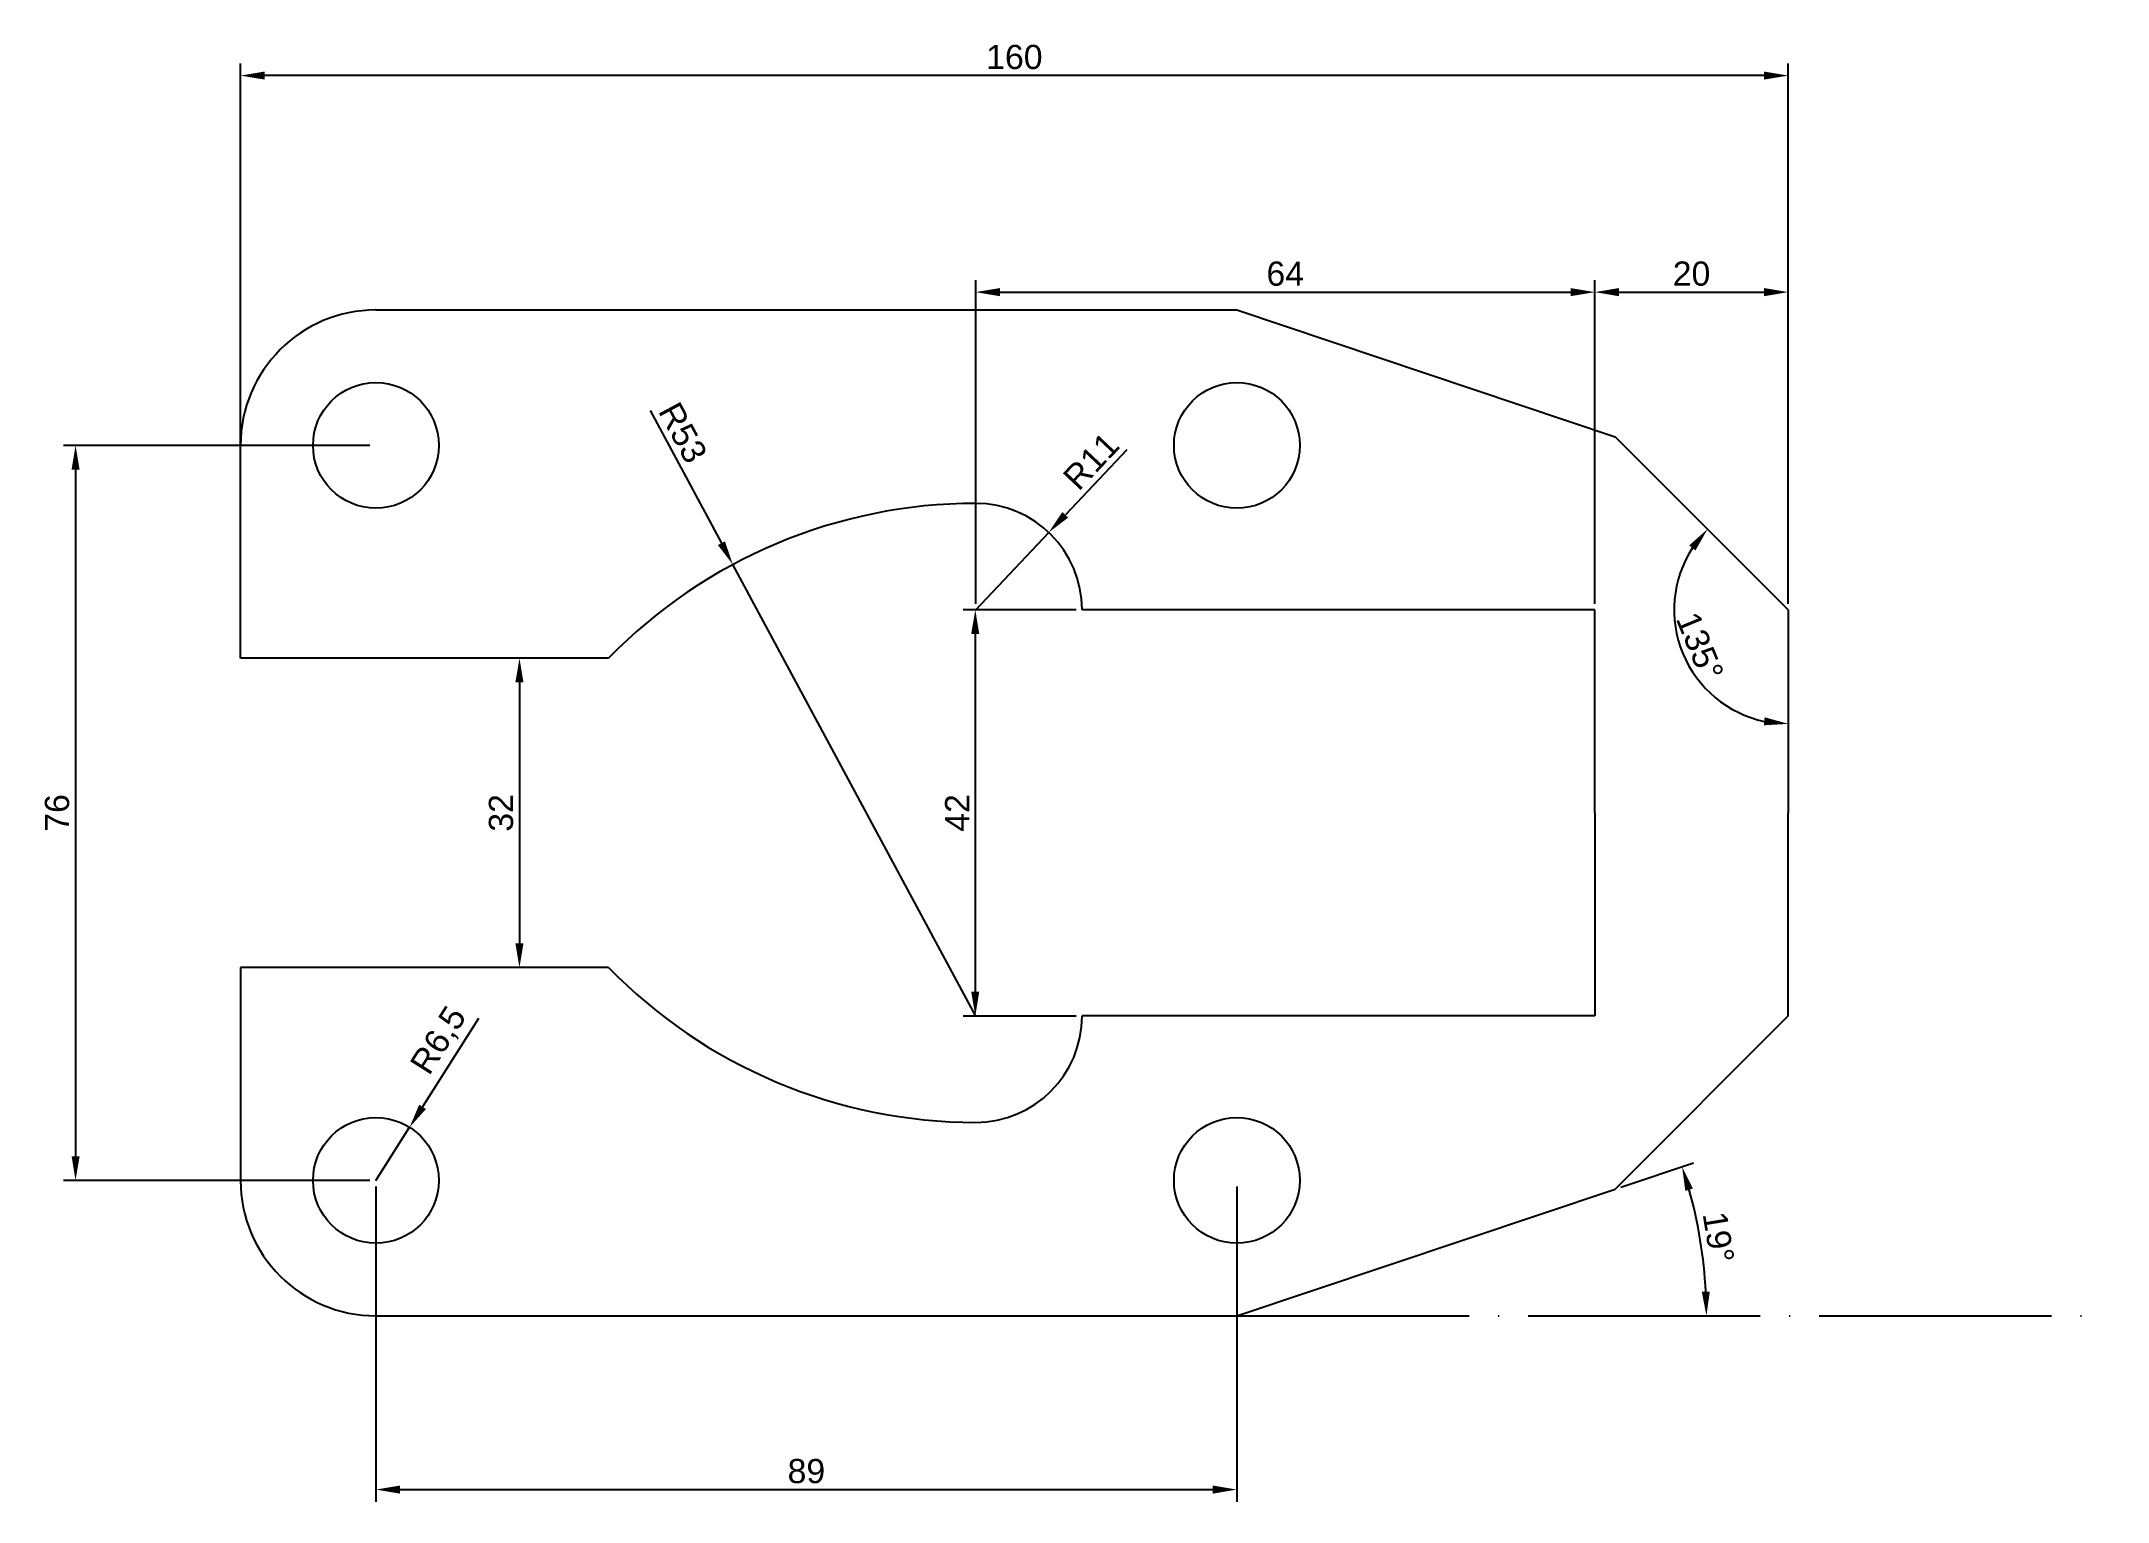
# Model space of a CAD drawing. Header units: millimetres. Extents: x 2339 to 2553, y 2078 to 2229.
import ezdxf

# ---------------------------------------------------------------- set-up
doc = ezdxf.new("R2010")
doc.units = ezdxf.units.MM
doc.linetypes.add('ACAD_ISO04W100', pattern=[30, 24, -3, 0, -3])
doc.layers.add('Cotas', color=5, linetype='Continuous')
doc.layers.add('Ocultas', color=7, linetype='ACAD_ISO04W100', transparency=0.45)
doc.styles.get("Standard").update_dxf_attribs({"font": 'arial.ttf'})
doc.dimstyles.new('ISO-25', dxfattribs={"dimtxt": 2.5, "dimasz": 2.5, "dimexe": 1.25, "dimexo": 0.625, "dimtad": 1, "dimtxsty": 'Standard', "dimcen": 2.5, "dimadec": 0, "dimazin": 0, "dimtfac": 1, "dimtmove": 0, "dimatfit": 3, "dimfxl": 1, "dimarcsym": 0})

# ---------------------------------------------------------------- blocks, each defined once
blk = doc.blocks.new('*D1')
at = {"layer": 'Cotas', "color": 0, "lineweight": -2, "transparency": 16777216}
for p, q in [((2397.21, 2165.54), (2387.37, 2165.54)), ((2388.62, 2163.04), (2388.62, 2136.04)), ((2397.21, 2133.54), (2387.37, 2133.54))]:
    blk.add_line(p, q, dxfattribs=at)
at = {"layer": 'Cotas', "color": 0, "transparency": 16777216}
for points in [[(2388.2, 2163.04), (2389.03, 2163.04), (2388.62, 2165.54)], [(2388.2, 2136.04), (2389.03, 2136.04), (2388.62, 2133.54)]]:
    blk.add_solid(points, dxfattribs=at)
at = {"layer": 'Defpoints', "color": 0, "transparency": 16777216}
for p in [(2397.83, 2165.54), (2388.62, 2133.54), (2397.83, 2133.54)]:
    blk.add_point(p, dxfattribs=at)
at = {"layer": 'Cotas', "color": 0, "transparency": 16777216, "insert": (2386.72, 2149.54), "char_height": 2.5, "attachment_point": 5, "rotation": 90}
blk.add_mtext('32', dxfattribs=at)
blk = doc.blocks.new('*D2')
at = {"layer": 'Cotas', "color": 0, "lineweight": -2, "transparency": 16777216}
for p, q in [((2446.16, 2170.54), (2434.49, 2170.54)), ((2435.74, 2168.04), (2435.74, 2131.04)), ((2446.16, 2128.54), (2434.49, 2128.54))]:
    blk.add_line(p, q, dxfattribs=at)
at = {"layer": 'Cotas', "color": 0, "transparency": 16777216}
for points in [[(2435.32, 2168.04), (2436.15, 2168.04), (2435.74, 2170.54)], [(2435.32, 2131.04), (2436.15, 2131.04), (2435.74, 2128.54)]]:
    blk.add_solid(points, dxfattribs=at)
at = {"layer": 'Defpoints', "color": 0, "transparency": 16777216}
for p in [(2446.78, 2170.54), (2435.74, 2128.54), (2446.78, 2128.54)]:
    blk.add_point(p, dxfattribs=at)
at = {"layer": 'Cotas', "color": 0, "transparency": 16777216, "insert": (2433.86, 2149.54), "char_height": 2.5, "attachment_point": 5, "rotation": 90}
blk.add_mtext('42', dxfattribs=at)
blk = doc.blocks.new('*D3')
at = {"layer": 'Cotas', "color": 0, "lineweight": -2, "transparency": 16777216}
for p, q in [((2402.12, 2191.14), (2409.5, 2177.43)), ((2435.78, 2128.54), (2410.68, 2175.22))]:
    blk.add_line(p, q, dxfattribs=at)
at = {"layer": 'Cotas', "color": 0, "transparency": 16777216}
blk.add_solid([(2409.86, 2177.62), (2409.13, 2177.23), (2410.68, 2175.22)], dxfattribs=at)
at = {"layer": 'Defpoints', "color": 0, "transparency": 16777216}
for p in [(2410.68, 2175.22), (2435.78, 2128.54)]:
    blk.add_point(p, dxfattribs=at)
at = {"layer": 'Cotas', "color": 0, "transparency": 16777216, "insert": (2405.51, 2188.86), "char_height": 2.5, "attachment_point": 5, "rotation": 298.2679}
blk.add_mtext('R53', dxfattribs=at)
blk = doc.blocks.new('*D4')
at = {"layer": 'Cotas', "color": 0, "lineweight": -2, "transparency": 16777216}
for p, q in [((2451.39, 2187.08), (2445.05, 2180.36)), ((2435.78, 2170.54), (2443.33, 2178.54))]:
    blk.add_line(p, q, dxfattribs=at)
at = {"layer": 'Cotas', "color": 0, "transparency": 16777216}
blk.add_solid([(2444.74, 2180.65), (2445.35, 2180.08), (2443.33, 2178.54)], dxfattribs=at)
at = {"layer": 'Defpoints', "color": 0, "transparency": 16777216}
for p in [(2443.33, 2178.54), (2435.78, 2170.54)]:
    blk.add_point(p, dxfattribs=at)
at = {"layer": 'Cotas', "color": 0, "transparency": 16777216, "insert": (2447.71, 2185.92), "char_height": 2.5, "attachment_point": 5, "rotation": 46.659}
blk.add_mtext('R11', dxfattribs=at)
blk = doc.blocks.new('*D5')
at = {"layer": 'Cotas', "color": 0, "lineweight": -2, "transparency": 16777216}
for p, q in [((2384.39, 2128.27), (2378.6, 2119.14)), ((2373.78, 2111.54), (2377.26, 2117.03))]:
    blk.add_line(p, q, dxfattribs=at)
at = {"layer": 'Cotas', "color": 0, "transparency": 16777216}
blk.add_solid([(2378.25, 2119.37), (2378.95, 2118.92), (2377.26, 2117.03)], dxfattribs=at)
at = {"layer": 'Defpoints', "color": 0, "transparency": 16777216}
for p in [(2377.26, 2117.03), (2373.78, 2111.54)]:
    blk.add_point(p, dxfattribs=at)
at = {"layer": 'Cotas', "color": 0, "transparency": 16777216, "insert": (2380.39, 2125.94), "char_height": 2.5, "attachment_point": 5, "rotation": 57.6042}
blk.add_mtext('R6,5', dxfattribs=at)
blk = doc.blocks.new('*D6')
at = {"layer": 'Cotas', "color": 0, "lineweight": -2, "transparency": 16777216}
blk.add_arc((2519.78, 2170.54), 11.8, 147.1649, 257.8351, dxfattribs=at)
at = {"layer": 'Cotas', "color": 0, "transparency": 16777216}
for points in [[(2509.54, 2177.2), (2510.19, 2176.68), (2511.44, 2178.89)], [(2517.34, 2159.43), (2517.25, 2158.6), (2519.78, 2158.75)]]:
    blk.add_solid(points, dxfattribs=at)
at = {"layer": 'Defpoints', "color": 0, "transparency": 16777216}
for p in [(2501.88, 2188.44), (2507.98, 2170.54), (2519.78, 2170.54), (2519.78, 2170.54), (2519.78, 2149.54)]:
    blk.add_point(p, dxfattribs=at)
at = {"layer": 'Cotas', "color": 0, "transparency": 16777216, "insert": (2510.64, 2166.76), "char_height": 2.5, "attachment_point": 5, "rotation": 292.5}
blk.add_mtext('135°', dxfattribs=at)
blk = doc.blocks.new('*D7')
at = {"layer": 'Cotas', "color": 0, "lineweight": -2, "transparency": 16777216}
blk.add_line((2502.47, 2110.84), (2509.99, 2113.36), dxfattribs=at)
blk.add_arc((2462.78, 2097.54), 48.54, 2.9515, 15.5717, dxfattribs=at)
at = {"layer": 'Cotas', "color": 0, "transparency": 16777216}
for points in [[(2509.14, 2110.45), (2509.93, 2110.7), (2508.8, 2112.96)], [(2511.67, 2100.05), (2510.84, 2100.03), (2511.32, 2097.54)]]:
    blk.add_solid(points, dxfattribs=at)
at = {"layer": 'Defpoints', "color": 0, "transparency": 16777216}
for p in [(2501.88, 2110.64), (2511.03, 2102.76), (2462.78, 2097.54), (2462.78, 2097.54), (2552.8, 2097.54)]:
    blk.add_point(p, dxfattribs=at)
at = {"layer": 'Cotas', "color": 0, "transparency": 16777216, "insert": (2512.56, 2105.66), "char_height": 2.5, "attachment_point": 5, "rotation": 279.2616}
blk.add_mtext('19°', dxfattribs=at)
blk = doc.blocks.new('*D8')
at = {"layer": 'Cotas', "color": 0, "lineweight": -2, "transparency": 16777216}
for p, q in [((2373.78, 2110.92), (2373.78, 2078.32)), ((2462.78, 2110.92), (2462.78, 2078.32)), ((2376.28, 2079.57), (2460.28, 2079.57))]:
    blk.add_line(p, q, dxfattribs=at)
at = {"layer": 'Cotas', "color": 0, "transparency": 16777216}
for points in [[(2376.28, 2079.99), (2376.28, 2079.15), (2373.78, 2079.57)], [(2460.28, 2079.99), (2460.28, 2079.15), (2462.78, 2079.57)]]:
    blk.add_solid(points, dxfattribs=at)
at = {"layer": 'Defpoints', "color": 0, "transparency": 16777216}
for p in [(2373.78, 2111.54), (2462.78, 2111.54), (2462.78, 2079.57)]:
    blk.add_point(p, dxfattribs=at)
at = {"layer": 'Cotas', "color": 0, "transparency": 16777216, "insert": (2418.28, 2081.47), "char_height": 2.5, "attachment_point": 5}
blk.add_mtext('89', dxfattribs=at)
blk = doc.blocks.new('*D9')
at = {"layer": 'Cotas', "color": 0, "lineweight": -2, "transparency": 16777216}
for p, q in [((2373.16, 2187.54), (2341.48, 2187.54)), ((2342.73, 2185.04), (2342.73, 2114.04)), ((2373.16, 2111.54), (2341.48, 2111.54))]:
    blk.add_line(p, q, dxfattribs=at)
at = {"layer": 'Cotas', "color": 0, "transparency": 16777216}
for points in [[(2342.32, 2185.04), (2343.15, 2185.04), (2342.73, 2187.54)], [(2342.32, 2114.04), (2343.15, 2114.04), (2342.73, 2111.54)]]:
    blk.add_solid(points, dxfattribs=at)
at = {"layer": 'Defpoints', "color": 0, "transparency": 16777216}
for p in [(2373.78, 2187.54), (2342.73, 2111.54), (2373.78, 2111.54)]:
    blk.add_point(p, dxfattribs=at)
at = {"layer": 'Cotas', "color": 0, "transparency": 16777216, "insert": (2340.83, 2149.54), "char_height": 2.5, "attachment_point": 5, "rotation": 90}
blk.add_mtext('76', dxfattribs=at)
blk = doc.blocks.new('*D10')
at = {"layer": 'Cotas', "color": 0, "lineweight": -2, "transparency": 16777216}
for p, q in [((2499.78, 2171.17), (2499.78, 2204.64)), ((2519.78, 2171.17), (2519.78, 2204.64)), ((2502.28, 2203.39), (2517.28, 2203.39))]:
    blk.add_line(p, q, dxfattribs=at)
at = {"layer": 'Cotas', "color": 0, "transparency": 16777216}
for points in [[(2502.28, 2203.81), (2502.28, 2202.97), (2499.78, 2203.39)], [(2517.28, 2203.81), (2517.28, 2202.97), (2519.78, 2203.39)]]:
    blk.add_solid(points, dxfattribs=at)
at = {"layer": 'Defpoints', "color": 0, "transparency": 16777216}
for p in [(2519.78, 2203.39), (2499.78, 2170.54), (2519.78, 2170.54)]:
    blk.add_point(p, dxfattribs=at)
at = {"layer": 'Cotas', "color": 0, "transparency": 16777216, "insert": (2509.78, 2205.29), "char_height": 2.5, "attachment_point": 5}
blk.add_mtext('20', dxfattribs=at)
blk = doc.blocks.new('*D11')
at = {"layer": 'Cotas', "color": 0, "lineweight": -2, "transparency": 16777216}
for p, q in [((2435.78, 2171.17), (2435.78, 2204.64)), ((2499.78, 2171.17), (2499.78, 2204.64)), ((2438.28, 2203.39), (2497.28, 2203.39))]:
    blk.add_line(p, q, dxfattribs=at)
at = {"layer": 'Cotas', "color": 0, "transparency": 16777216}
for points in [[(2438.28, 2203.81), (2438.28, 2202.97), (2435.78, 2203.39)], [(2497.28, 2203.81), (2497.28, 2202.97), (2499.78, 2203.39)]]:
    blk.add_solid(points, dxfattribs=at)
at = {"layer": 'Defpoints', "color": 0, "transparency": 16777216}
for p in [(2499.78, 2203.39), (2435.78, 2170.54), (2499.78, 2170.54)]:
    blk.add_point(p, dxfattribs=at)
at = {"layer": 'Cotas', "color": 0, "transparency": 16777216, "insert": (2467.78, 2205.29), "char_height": 2.5, "attachment_point": 5}
blk.add_mtext('64', dxfattribs=at)
blk = doc.blocks.new('*D12')
at = {"layer": 'Cotas', "color": 0, "lineweight": -2, "transparency": 16777216}
for p, q in [((2359.78, 2166.17), (2359.78, 2227.03)), ((2517.28, 2225.78), (2362.28, 2225.78)), ((2519.78, 2171.17), (2519.78, 2227.03))]:
    blk.add_line(p, q, dxfattribs=at)
at = {"layer": 'Cotas', "color": 0, "transparency": 16777216}
for points in [[(2362.28, 2226.2), (2362.28, 2225.37), (2359.78, 2225.78)], [(2517.28, 2226.2), (2517.28, 2225.37), (2519.78, 2225.78)]]:
    blk.add_solid(points, dxfattribs=at)
at = {"layer": 'Defpoints', "color": 0, "transparency": 16777216}
for p in [(2359.78, 2225.78), (2519.78, 2170.54), (2359.78, 2165.54)]:
    blk.add_point(p, dxfattribs=at)
at = {"layer": 'Cotas', "color": 0, "transparency": 16777216, "insert": (2439.78, 2227.69), "char_height": 2.5, "attachment_point": 5}
blk.add_mtext('160', dxfattribs=at)

msp = doc.modelspace()

# ---------------------------------------------------------------- linework, layer by layer
for p, q in [((2373.781, 2201.544), (2462.781, 2201.544)), ((2462.781, 2201.544), (2501.881, 2188.444)), ((2359.781, 2181.044), (2359.781, 2187.544)), ((2519.781, 2170.544), (2501.881, 2188.444)), ((2359.781, 2165.544), (2359.781, 2181.044)), ((2499.781, 2170.544), (2446.781, 2170.544)), ((2499.781, 2149.544), (2499.781, 2170.544)), ((2519.781, 2170.544), (2519.781, 2149.544)), ((2397.833, 2165.544), (2359.781, 2165.544)), ((2499.781, 2149.544), (2499.781, 2128.544)), ((2519.781, 2128.544), (2519.781, 2149.544)), ((2397.833, 2133.544), (2359.781, 2133.544)), ((2359.781, 2133.544), (2359.781, 2118.044)), ((2499.781, 2128.544), (2446.781, 2128.544)), ((2519.781, 2128.544), (2501.881, 2110.645)), ((2359.781, 2118.044), (2359.781, 2111.544)), ((2462.781, 2097.544), (2501.881, 2110.645)), ((2373.781, 2097.544), (2462.781, 2097.544))]:
    msp.add_line(p, q)
for centre in [(2373.781, 2187.544), (2462.781, 2187.544), (2373.781, 2111.544), (2462.781, 2111.544)]:
    msp.add_circle(centre, 6.5)
for centre, radius, start, end in [((2373.781, 2187.544), 14, 90, 180), ((2435.781, 2128.544), 53, 90, 135.72418), ((2435.781, 2170.544), 11, 0, 90), ((2435.781, 2170.544), 53, 224.27582, 270), ((2435.781, 2128.544), 11, 270, 0), ((2373.781, 2111.544), 14, 180, 270)]:
    msp.add_arc(centre, radius, start, end)
at = {"layer": 'Ocultas'}
msp.add_line((2462.781, 2097.544), (2552.798, 2097.544), dxfattribs=at)

# ---------------------------------------------------------------- dimensions: what is measured, and where the dimension line sits
at = {"layer": 'Cotas'}
for base, p1, p2, picture, middle in [((2359.781, 2225.784), (2519.781, 2170.544), (2359.781, 2165.544), '*D12', (2439.781, 2227.685)), ((2499.781, 2203.391), (2435.781, 2170.544), (2499.781, 2170.544), '*D11', (2467.781, 2205.292)), ((2519.781, 2203.391), (2499.781, 2170.544), (2519.781, 2170.544), '*D10', (2509.781, 2205.292)), ((2462.781, 2079.569), (2373.781, 2111.544), (2462.781, 2111.544), '*D8', (2418.281, 2081.47))]:
    dim = msp.add_linear_dim(base=base, p1=p1, p2=p2, dimstyle='ISO-25', dxfattribs=at)
    dim.commit()
    dim.dimension.update_dxf_attribs({"geometry": picture, "text_midpoint": middle})
for center, mpoint, picture, middle in [((2435.781, 2128.544), (2410.68, 2175.223), '*D3', (2403.833, 2187.958)), ((2373.781, 2111.544), (2377.263, 2117.033), '*D5', (2382.191, 2124.799))]:
    dim = msp.add_radius_dim(center=center, mpoint=mpoint, dimstyle='ISO-25', dxfattribs=at)
    dim.commit()
    dim.dimension.update_dxf_attribs({"geometry": picture, "text_midpoint": middle, "dimtype": 164})
for base, p1, p2, picture, middle in [((2342.734, 2111.544), (2373.781, 2187.544), (2373.781, 2111.544), '*D9', (2340.833, 2149.544)), ((2435.736, 2128.544), (2446.781, 2170.544), (2446.781, 2128.544), '*D2', (2433.856, 2149.544)), ((2388.618, 2133.544), (2397.833, 2165.544), (2397.833, 2133.544), '*D1', (2386.716, 2149.544))]:
    dim = msp.add_linear_dim(base=base, p1=p1, p2=p2, angle=90, dimstyle='ISO-25', dxfattribs=at)
    dim.commit()
    dim.dimension.update_dxf_attribs({"geometry": picture, "text_midpoint": middle})
dim = msp.add_radius_dim(center=(2435.781, 2170.544), mpoint=(2443.331, 2178.544), dimstyle='ISO-25', dxfattribs=at)
dim.commit()
dim.dimension.update_dxf_attribs({"geometry": '*D4', "text_midpoint": (2447.708, 2185.922)})
for base, line1, line2, picture, middle in [((2507.984, 2170.544), ((2519.781, 2170.544), (2519.781, 2149.544)), ((2519.781, 2170.544), (2501.881, 2188.444)), '*D6', (2510.639, 2166.758)), ((2511.035, 2102.764), ((2462.781, 2097.544), (2552.798, 2097.544)), ((2462.781, 2097.544), (2501.881, 2110.645)), '*D7', (2512.56, 2105.662))]:
    dim = msp.add_angular_dim_2l(base=base, line1=line1, line2=line2, dimstyle='ISO-25', dxfattribs=at)
    dim.commit()
    dim.dimension.update_dxf_attribs({"geometry": picture, "text_midpoint": middle})

doc.saveas('drawing.dxf')
